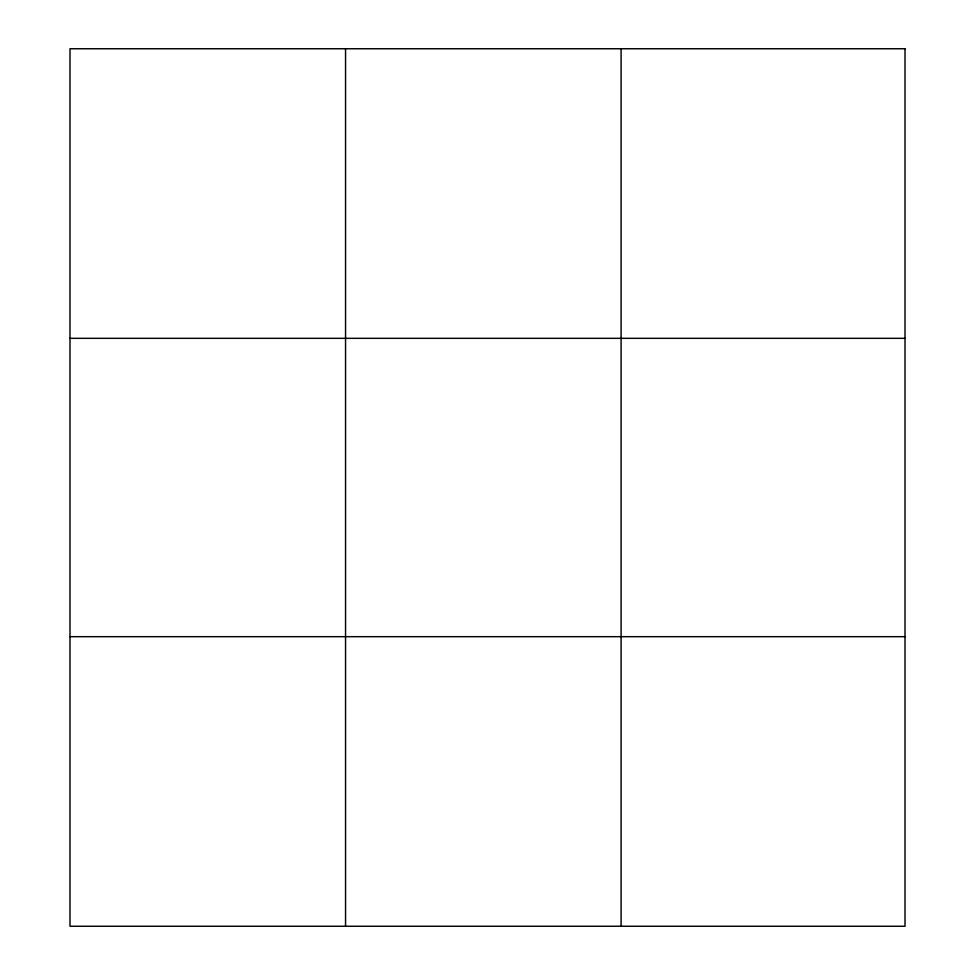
<?xml version="1.0" encoding="UTF-8"?>
<svg xmlns="http://www.w3.org/2000/svg" width="975" height="975" viewBox="0 0 975 975"><rect width="100%" height="100%" fill="white"/><g stroke="black" fill="none" stroke-linecap="round" stroke-linejoin="round"><path stroke-width="1.46" d="M345.552 48.75L345.552 926.25M621.099 48.75L621.099 926.25M69.993 338.325L905.007 338.325M69.993 636.675L905.007 636.675M905.007 48.75L905.007 926.25L69.993 926.25L69.993 48.75L905.007 48.75"/></g></svg>
